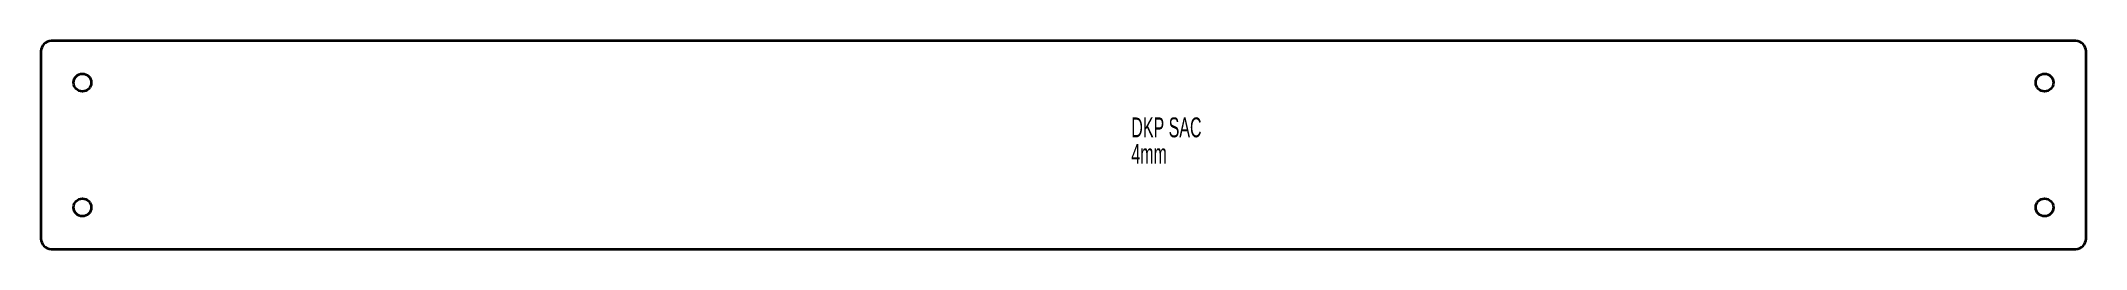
# Model space of a CAD drawing. Header units: millimetres. Extents: x -995 to -10, y 61 to 161.
import ezdxf

# ---------------------------------------------------------------- set-up
doc = ezdxf.new("R2010")
doc.units = ezdxf.units.MM
doc.styles.add('SLDTEXTSTYLE0', font='TXT', dxfattribs={"width": 0.605})

# ---------------------------------------------------------------- blocks, each defined once
blk = doc.blocks.new('SW_NOTE_0')
at = {"color": 0, "linetype": 'Continuous', "lineweight": 0, "char_height": 9.525, "attachment_point": 1, "style": 'SLDTEXTSTYLE0'}
for s, insert in [('DKP SAC', (0, 12.28)), ('4mm', (0, -0.42))]:
    blk.add_mtext(s, dxfattribs=dict(at, insert=insert))

msp = doc.modelspace()

# ---------------------------------------------------------------- linework, layer by layer
at = {"color": 7, "linetype": 'Continuous', "lineweight": 35}
for p, q in [((-15.19, 160.82), (-990.19, 160.82)), ((-995.19, 155.82), (-995.19, 65.82)), ((-10.19, 65.82), (-10.19, 155.82)), ((-990.19, 60.82), (-15.19, 60.82))]:
    msp.add_line(p, q, dxfattribs=at)
for centre in [(-975.19, 140.82), (-30.19, 140.82), (-975.19, 80.82), (-30.19, 80.82)]:
    msp.add_circle(centre, 4.25, dxfattribs=at)
for centre, start, end in [((-990.19, 155.82), 90, 180), ((-15.19, 155.82), 0, 90), ((-990.19, 65.82), 180, 270), ((-15.19, 65.82), 270, 0)]:
    msp.add_arc(centre, 5, start, end, dxfattribs=at)

# ---------------------------------------------------------------- block references
at = {"color": 7, "linetype": 'Continuous', "lineweight": 0}
msp.add_blockref('SW_NOTE_0', (-470.03, 111.78), dxfattribs=at)

doc.saveas('drawing.dxf')
